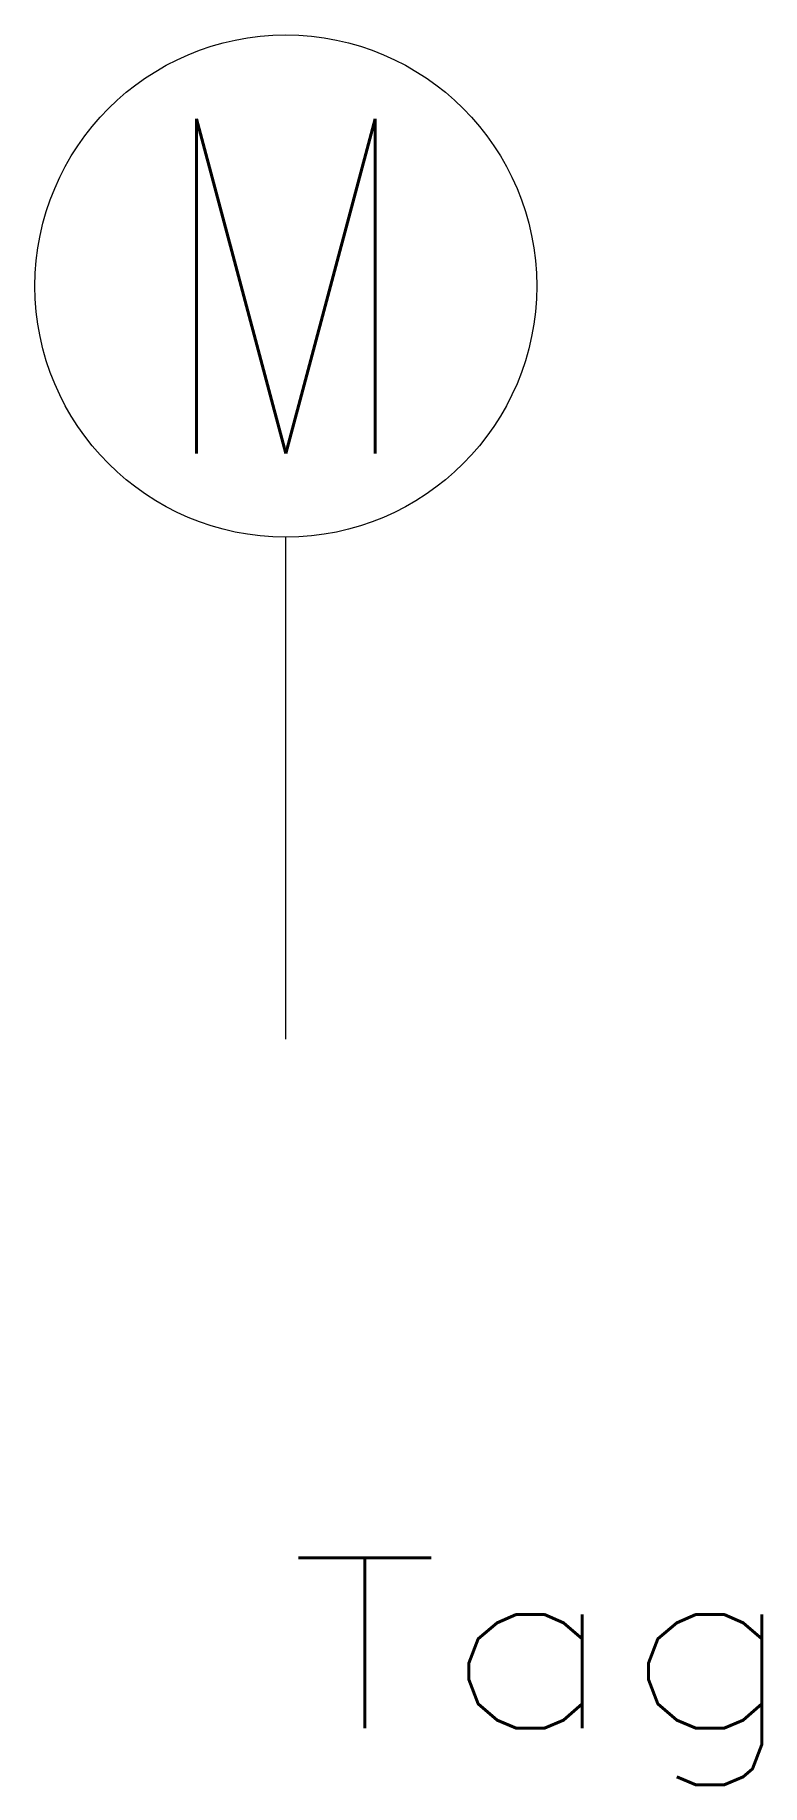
# Model space of a CAD drawing. Header units: inches. Extents: x -1.9 to 3.6, y -8.1 to 5.
import ezdxf
from ezdxf.enums import TextEntityAlignment as Align

# ---------------------------------------------------------------- set-up
doc = ezdxf.new("R2010")
doc.units = ezdxf.units.IN
doc.header["$MEASUREMENT"] = 0
doc.layers.get('0').update_dxf_attribs({"lineweight": 0})
doc.styles.add('STANDARD0', font='TXT.SHX')
doc.styles.add('STANDARD1', font='TXT.SHX')

msp = doc.modelspace()

# ---------------------------------------------------------------- linework, layer by layer
msp.add_line((0, -2.52), (0, 1.23))
at = {"lineweight": 0}
msp.add_circle((0, 3.105), 1.875, dxfattribs=at)

# ---------------------------------------------------------------- texts
at = {"linetype": 'Continuous', "style": 'STANDARD0', "width": 0.7}
msp.add_text('M', height=2.5, dxfattribs=at).set_placement((-1, 1.855), (1, 1.855), align=Align.FIT)
at = {"color": 7, "linetype": 'Continuous', "style": 'STANDARD1', "width": 1.166667}
msp.add_text('Tag', height=1.272, dxfattribs=at).set_placement((0.025, -7.665), (3.841, -7.665), align=Align.FIT)

doc.saveas('drawing.dxf')
